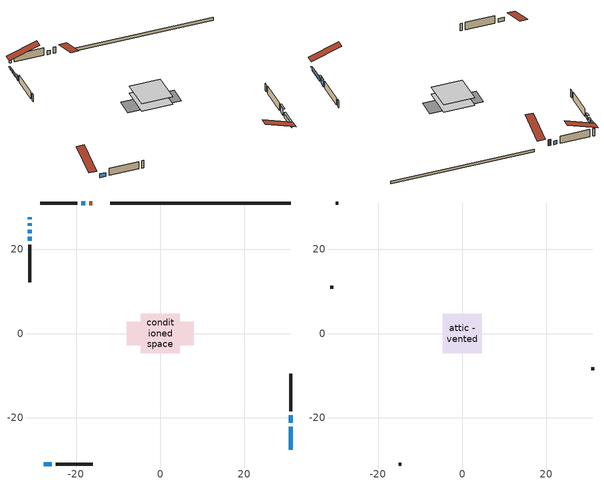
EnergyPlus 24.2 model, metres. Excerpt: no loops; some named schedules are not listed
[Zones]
conditioned space
 floor adiabatic (Floor2 construction): -4.69,-4.69 -4.69,4.69 4.69,4.69 4.69,-4.69 z0.91
 floor adiabatic (AdiabaticFloorConstruction): -4.69,-4.69 -4.69,4.69 4.69,4.69 4.69,-4.69 z0.91
 floor foundation (Slab1 construction): -7.99,-2.76 -7.99,2.76 7.99,2.76 7.99,-2.76 z0
 wall outside (AdiabaticWallConstruction 1): -16.19,31.05 -16.89,31.05 z0.91:2.94
 wall outside (AdiabaticWallConstruction): -31.05,27.71 -31.05,27.18 z0.91:1.8; -27.71,-31.05 -25.82,-31.05 / -17.82,31.05 -18.78,31.05 z0.91:2.13; -31.05,26.25 -31.05,25.61 / -31.05,24.69 -31.05,23.9 z0.91:1.88; -31.05,22.97 -31.05,22.03 / 31.05,-27.71 31.05,-22.15 z0.91:2.15; 31.05,-21.22 31.05,-19.42 z0.91:2.99
 wall outside (Wall1 construction): -19.7,31.05 -28.56,31.05 / -24.89,-31.05 -16.04,-31.05 / -31.05,21.1 -31.05,12.25 / 31.05,-18.49 31.05,-9.63 z0.91:3.35
 wall foundation (FoundationWall1 construction): 31.05,31.05 -11.93,31.05 z0:0.91
 window (WindowConstruction 7): -31.05,27.71 -31.05,27.18 z0.91:1.8
 window (WindowConstruction 6): -27.71,-31.05 -25.82,-31.05 z0.91:2.13
 window (WindowConstruction): -31.05,26.25 -31.05,25.62 z0.91:1.88
 window (WindowConstruction 1): -31.05,24.69 -31.05,23.9 z0.91:1.88
 window (WindowConstruction 2): -31.05,22.97 -31.05,22.03 z0.91:2.15
 window (WindowConstruction 3): -17.82,31.05 -18.78,31.05 z0.91:2.13
 window (WindowConstruction 4): 31.05,-27.71 31.05,-22.15 z0.91:2.15
 window (WindowConstruction 5): 31.05,-21.22 31.05,-19.42 z0.91:2.99
 door (Door): -16.19,31.05 -16.89,31.05 z0.91:2.94
 ceiling adiabatic (AdiabaticFloorConstruction): 4.69,-4.69 4.69,4.69 -4.69,4.69 -4.69,-4.69 z0.91
attic - vented
 floor to conditioned space (Floor1 construction Reversed): -4.69,-4.69 -4.69,4.69 4.69,4.69 4.69,-4.69 z3.35
 wall outside (Wall2 construction): -29.49,31.05 -30.12,31.05 / -15.11,-31.05 -14.48,-31.05 / -31.05,11.32 -31.05,10.69 / 31.05,-8.71 31.05,-8.07 z0.91:3.35
 roof outside (Roof1 construction): -15.27,31.05,3.35 -15.27,21.91,6.4 -12.86,21.91,6.4 -12.86,31.05,3.35; -28.64,-31.05,3.35 -28.64,-21.91,6.4 -31.05,-21.91,6.4 -31.05,-31.05,3.35; -31.05,28.64,3.35 -21.91,28.64,6.4 -21.91,31.05,6.4 -31.05,31.05,3.35; 31.05,-28.64,3.35 21.91,-28.64,6.4 21.91,-31.05,6.4 31.05,-31.05,3.35
shading: -31.05,27.03 -31.05,27.86 -31.51,27.86 -31.51,27.03 z1.95; -31.05,25.47 -31.05,26.4 -31.51,26.4 -31.51,25.47 z2.03; -31.05,23.75 -31.05,24.84 -31.51,24.84 -31.51,23.75 z2.03; -31.05,21.88 -31.05,23.12 -31.51,23.12 -31.51,21.88 z2.3; 31.05,-22 31.05,-27.86 31.51,-27.86 31.51,-22 z2.3; 31.05,-19.12 31.05,-21.52 31.51,-21.52 31.51,-19.12 z3.29
[Building]
Building 1: Terrain=Suburbs
[Site:Location]
Charlottetown AP_PE: Latitude {deg}=46.29; Longitude {deg}=-63.12; Time Zone {hr}=-4; Elevation {m}=48; Keep Site Location Information=Yes
[Site:GroundTemperature:Shallow]
1.81207, -0.126142, -0.281361, 0.638419, 4.33082, 8.00603, 11.1922, 13.2106, 13.3821, 11.7405, 8.63552, 5.07305
[Site:WaterMainsTemperature]
Calculation Method=Schedule; Temperature Schedule=mains temperature schedule
[Material] Roughness=Rough; Thermal Absorptance=0.9
Name | Thickness {m} | Conductivity {W/m-K} | Density {kg/m3} | Specific Heat {J/kg-K} | Solar Absorptance | Visible Absorptance
asphalt or fiberglass shingles | 0.00635 | 0.162714 | 1121.4 | 1465.45 | 0.4 | 0.4
ceiling loosefill ins | 0.169333 | 0.0480833 | 16.02 | 1046.75 | 0.7 | 0.7
ceiling stud and cavity | 0.1397 | 0.0945616 | 65.682 | 1177.47 | 0.7 | 0.7
concrete 4.0 in. | 0.1016 | 1.803125 | 2242.8 | 837.4 | 0.7 | 0.7
concrete 8.0 in. | 0.2032 | 1.803125 | 2242.8 | 837.4 | 0.7 | 0.7
door material | 0.04445 | 0.0451087 | 512.64 | 1214.23 | 0.7 | 0.7
exterior vertical ins | 0.00139922 | 0.029427 | 32.04 | 1214.23 | 0.7 | 0.7
floor covering | 0.0127 | 9.015625 | 54.468 | 1339.84 | 0.6 | 0.6
floor covering 1 | 0.0127 | 0.0433444 | 54.468 | 1339.84 | 0.6 | 0.6
floor rigid ins; wall rigid ins 1 | 0.512978 | 0.029427 | 32.04 | 1214.23 | 0.7 | 0.7
floor stud and cavity | 0.0889 | 0.621767 | 50.32683 | 1063.81 | 0.7 | 0.7
floor stud and cavity 1 | 0.1397 | 1.75129 | 37.0049 | 1207.88 | 0.7 | 0.7
furniture material conditioned space 1 | 0.1524 | 0.115458 | 640.8 | 1214.23 | 0.6 | 0.6
gypsum board | 0.0127 | 0.160291 | 801 | 837.4 | 0.6 | 0.6
gypsum board 1 | 0.0127 | 0.160291 | 801 | 837.4 | 0.7 | 0.7
osb sheathing 0.5 in. | 0.0127 | 0.115458 | 512.64 | 1214.23 | 0.7 | 0.7
osb sheathing 0.75 in. | 0.01905 | 0.115458 | 512.64 | 1214.23 | 0.7 | 0.7
wall rigid ins | 0.051816 | 0.029427 | 32.04 | 1214.23 | 0.7 | 0.7
wall stud and cavity | 0.1397 | 0.215013 | 139.0536 | 1170.24 | 0.7 | 0.7
wall stud and cavity 1 | 0.0889 | 6.1454 | 50.32683 | 1063.81 | 0.6 | 0.6
wall stud and cavity 2 | 0.0889 | 0.380278 | 52.3479 | 1209.89 | 0.7 | 0.7
wall stud and cavity 3 | 0.0889 | 0.391764 | 83.0341 | 1211.67 | 0.7 | 0.7
wood siding | 0.0254 | 0.102417 | 544.68 | 1172.36 | 0.4 | 0.4
wood siding 1 | 0.00254 | 0.102417 | 544.68 | 1172.36 | 0.4 | 0.4
wood siding 2; wood siding 3 | 0.0254 | 0.102417 | 544.68 | 1172.36 | 0.7 | 0.7
[WindowMaterial:SimpleGlazingSystem]
Name | U-Factor {W/m2-K} | Solar Heat Gain Coefficient
WindowMaterial | 2.17013 | 0.44
WindowMaterial 1 | 2.13947 | 0.47
WindowMaterial 2 | 2.07474 | 0.51
WindowMaterial 3 | 1.99127 | 0.56
WindowMaterial 4 | 2.21385 | 0.56
WindowMaterial 5 | 2.21328 | 0.41
[Construction]
AdiabaticFloorConstruction: floor stud and cavity 1, floor rigid ins, osb sheathing 0.75 in., floor covering 1
AdiabaticWallConstruction: wood siding 2, wall rigid ins 1, wall stud and cavity 2, gypsum board
AdiabaticWallConstruction 1: wood siding 3, wall rigid ins 1, wall stud and cavity 2, gypsum board
Door: door material
Floor1 construction Reversed: gypsum board, ceiling stud and cavity, ceiling loosefill ins
Floor2 construction: floor stud and cavity, floor covering
FoundationWall1 construction: concrete 8.0 in., gypsum board 1
furniture construction conditioned space 1: furniture material conditioned space 1
PartitionWallConstruction: gypsum board, wall stud and cavity 3, gypsum board
Roof1 construction: asphalt or fiberglass shingles
Slab1 construction: concrete 4.0 in.
Wall1 construction: wood siding, wall rigid ins, osb sheathing 0.5 in., wall stud and cavity, gypsum board
Wall2 construction: wood siding 1, wall stud and cavity 1
WindowConstruction: WindowMaterial
WindowConstruction 1: WindowMaterial 1
WindowConstruction 2; WindowConstruction 3: WindowMaterial 2
WindowConstruction 4; WindowConstruction 6: WindowMaterial 3
WindowConstruction 5: WindowMaterial 4
WindowConstruction 7: WindowMaterial 5
[Zone] Multiplier=1; Part of Total Floor Area=Yes
Name | Volume {m3}
attic - vented | 43.5974
conditioned space | 214.9
[Space]
Name | Zone | Volume {m3}
attic - vented 1 | attic - vented | 43.5974
conditioned space 1 | conditioned space | 214.9
[ZoneInfiltration:EffectiveLeakageArea]
infil attic - vented 1: Zone or Space=attic - vented 1; Schedule=Always On Discrete; Effective Air Leakage Area {cm2}=3156.54; Stack Coefficient=0.000381496; Wind Coefficient=1.31967e-05
[ZoneMixing]
whole house fan mix: Zone or Space=attic - vented; Schedule=Always On Continuous; Design Flow Rate Calculation Method=Flow/Zone; Design Flow Rate {m3/s}=0; Source Zone or Space=conditioned space
[SurfaceProperty:ExposedFoundationPerimeter]
Slab1: Exposed Perimeter Calculation Method=TotalExposedPerimeter; Total Exposed Perimeter {m}=42.977
[InternalMass] Zone or ZoneList=conditioned space; Space or SpaceList=conditioned space 1
Name | Construction | Surface Area {m2}
furniture mass conditioned space 1 | furniture construction conditioned space 1 | 105.736
partition wall mass | PartitionWallConstruction | 176.22
[Lights]
interior lighting: Zone or ZoneList or Space or SpaceList=conditioned space 1; Schedule=interior lighting schedule; Design Level Calculation Method=LightingLevel; Lighting Level {W}=343.2; Return Air Fraction=0; Fraction Radiant=0.6; Fraction Visible=0.2; Fraction Replaceable=1
[People]
occupants: Zone or ZoneList or Space or SpaceList=conditioned space 1; Number of People Schedule=occupants schedule; Number of People Calculation Method=People; Number of People=3; Fraction Radiant=0.314171; Sensible Heat Fraction=0.56303; Activity Level Schedule=occupants activity schedule; Carbon Dioxide Generation Rate {m3/s-W}=0; Enable ASHRAE 55 Comfort Warnings=No; Mean Radiant Temperature Calculation Type=EnclosureAveraged
[ElectricEquipment] Zone or ZoneList or Space or SpaceList=conditioned space 1; Design Level Calculation Method=EquipmentLevel
Name | Schedule | Design Level {W} | Fraction Latent | Fraction Radiant | Fraction Lost
clothes dryer | clothes dryer schedule | 140.772 | 0.015 | 0.081 | 0.85
clothes washer | clothes washer schedule | 32.1985 | 0.03 | 0.162 | 0.7
cooking range | cooking range schedule | 215.147 | 0.08 | 0.432 | 0.2
dishwasher | dishwasher schedule | 66.8632 | 0.3 | 0.18 | 0.4
fridge | fridge schedule | 72.9452 | 0 | 0.6 | 0
mech vent bath fan 0 | mech vent bath fan 0 schedule | 25.1 | 0 | 0 | 1
mech vent house fan | mech vent house fan schedule | 0 | 0 | 0 | 1
mech vent house fan cfis | mech vent house fan cfis schedule | 0 | 0 | 0 | 0
misc plug loads | misc plug loads schedule | 494.7 | 0.045 | 0.513 | 0.1
whole house fan | Always On Discrete | 0 | 0 | 0 | 1
[OtherEquipment] Zone or ZoneList or Space or SpaceList=conditioned space 1; Design Level Calculation Method=EquipmentLevel
Name | Fuel Type | Schedule | Design Level {W} | Fraction Latent | Fraction Radiant | Fraction Lost
clothes dryer 1 | Electricity | clothes dryer schedule | 0 | 0.015 | 0.081 | 0.85
cooking range 1 | Electricity | cooking range schedule | 0 | 0.08 | 0.432 | 0.2
general water use latent | None | general water use schedule | 62.594 | 1 | 0 | 0
general water use sensible | None | general water use schedule | -61.6891 | 0 | 0.6 | 0
mech vent house fan latent load | None | Always On Discrete | 0 | 1 | 0 | 0
mech vent house fan sensible load | None | Always On Discrete | 0 | 0 | 0 | 0
water heater energy adjustment1 | Electricity | Always On Discrete | 0.01 | 0 | 0 | 1
[ZoneInfiltration:DesignFlowRate] Zone or ZoneList or Space or SpaceList=conditioned space 1; Schedule=Always On Discrete; Design Flow Rate Calculation Method=Flow/Zone; Design Flow Rate {m3/s}=0
infil flow; natural vent flow; whole house fan flow
[ZoneControl:Thermostat]
conditioned space Thermostat: Zone or ZoneList=conditioned space; Control Type Schedule=conditioned space Thermostat Schedule; Control 1=conditioned space temperature setpoint; Temperature Difference Between Cutout And Setpoint {deltaC}=0
[ZoneHVAC:Baseboard:Convective:Electric]
electric baseboard: Availability Schedule=Always On Discrete; Heating Design Capacity {W}=11153.7; Efficiency=1
[Zone equipment]
conditioned space: electric baseboard
[Foundation:Kiva]
Foundation Kiva 1: Initial Indoor Air Temperature {C}=21.1111; Wall Height Above Grade {m}=0.910011; Wall Depth Below Slab {m}=0.2032; Custom Block Material Name 1=exterior vertical ins; Custom Block Depth 1 {m}=0.910011; Custom Block X Position 1 {m}=0.2159; Custom Block Z Position 1 {m}=0
[Foundation:Kiva:Settings]
Soil Conductivity {W/m-K}=0.849921; Soil Density {kg/m3}=1842.3; Soil Specific Heat {J/kg-K}=418.7; Ground Solar Absorptivity=0.9; Ground Thermal Absorptivity=0.9; Ground Surface Roughness {m}=0.03; Far-Field Width {m}=40; Deep-Ground Boundary Condition=ZeroFlux; Deep-Ground Depth {m}=40; Minimum Cell Dimension {m}=0.2; Maximum Cell Growth Coefficient=3; Simulation Timestep=Timestep
[Exterior:Lights]
exterior lighting: Schedule=exterior lighting schedule; Design Level {W}=75.6
[EnergyManagementSystem:GlobalVariable]
infil_program_Qfan
infil_program_Qinf
natural_vent_program_Qnv
natural_vent_program_Qwhf
[EnergyManagementSystem:Sensor]
Name | Output:Variable or Output:Meter Index Key | Output:Variable or Output:Meter
airflow_gain | infil flow | Infiltration Sensible Heat Gain Energy
airflow_gain_1 | natural vent flow | Infiltration Sensible Heat Gain Energy
airflow_gain_2 | whole house fan flow | Infiltration Sensible Heat Gain Energy
airflow_loss | infil flow | Infiltration Sensible Heat Loss Energy
airflow_loss_1 | natural vent flow | Infiltration Sensible Heat Loss Energy
airflow_loss_2 | whole house fan flow | Infiltration Sensible Heat Loss Energy
clg_load_cond |  | Cooling:EnergyTransfer:Zone:CONDITIONED SPACE
clg_sp_s; clg_sp_s_1 | cooling setpoint | Schedule Value
clothes_dryer_exhaust_0_sch_s | clothes dryer exhaust 0 schedule | Schedule Value
conditioned_space_clg_unmet_s | conditioned space | Zone Cooling Setpoint Not Met Time
conditioned_space_htg_unmet_s | conditioned space | Zone Heating Setpoint Not Met Time
cool_season | cooling season schedule | Schedule Value
fridge_tin_s; tin_s; tin_s_1 | conditioned space | Zone Mean Air Temperature
htg_load_cond |  | Heating:EnergyTransfer:Zone:CONDITIONED SPACE
htg_sp_s; htg_sp_s_1 | heating setpoint | Schedule Value
ig_ee_conv | clothes dryer | Electric Equipment Convective Heating Energy
ig_ee_conv_2 | cooking range | Electric Equipment Convective Heating Energy
ig_ee_conv_4 | fridge | Electric Equipment Convective Heating Energy
ig_ee_conv_5 | misc plug loads | Electric Equipment Convective Heating Energy
ig_ee_conv_6 | whole house fan | Electric Equipment Convective Heating Energy
ig_ee_rad | clothes dryer | Electric Equipment Radiant Heating Energy
ig_ee_rad_2 | cooking range | Electric Equipment Radiant Heating Energy
ig_ee_rad_4 | fridge | Electric Equipment Radiant Heating Energy
ig_ee_rad_5 | misc plug loads | Electric Equipment Radiant Heating Energy
ig_ee_rad_6 | whole house fan | Electric Equipment Radiant Heating Energy
ig_lgt_conv | interior lighting | Lights Convective Heating Energy
ig_lgt_rad | interior lighting | Lights Radiant Heating Energy
ig_lgt_vis | interior lighting | Lights Visible Radiation Heating Energy
ig_oe_conv | clothes dryer 1 | Other Equipment Convective Heating Energy
ig_oe_conv_1 | cooking range 1 | Other Equipment Convective Heating Energy
ig_oe_conv_2 | general water use latent | Other Equipment Convective Heating Energy
ig_oe_conv_3 | general water use sensible | Other Equipment Convective Heating Energy
ig_oe_conv_4 | water heater energy adjustment1 | Other Equipment Convective Heating Energy
ig_oe_rad | clothes dryer 1 | Other Equipment Radiant Heating Energy
ig_oe_rad_1 | cooking range 1 | Other Equipment Radiant Heating Energy
ig_oe_rad_2 | general water use latent | Other Equipment Radiant Heating Energy
ig_oe_rad_3 | general water use sensible | Other Equipment Radiant Heating Energy
ig_oe_rad_4 | water heater energy adjustment1 | Other Equipment Radiant Heating Energy
ig_ppl_conv | occupants | People Convective Heating Energy
ig_ppl_rad | occupants | People Radiant Heating Energy
im_conv | furniture mass conditioned space 1 | Surface Inside Face Convection Heat Gain Energy
im_conv_1 | partition wall mass | Surface Inside Face Convection Heat Gain Energy
im_ig | furniture mass conditioned space 1 | Surface Inside Face Internal Gains Radiation Heat Gain Energy
im_ig_1 | partition wall mass | Surface Inside Face Internal Gains Radiation Heat Gain Energy
im_lgt | furniture mass conditioned space 1 | Surface Inside Face Lights Radiation Heat Gain Energy
im_lgt_1 | partition wall mass | Surface Inside Face Lights Radiation Heat Gain Energy
im_sol | furniture mass conditioned space 1 | Surface Inside Face Solar Radiation Heat Gain Energy
im_sol_1 | partition wall mass | Surface Inside Face Solar Radiation Heat Gain Energy
im_surf | furniture mass conditioned space 1 | Surface Inside Face Net Surface Thermal Radiation Heat Gain Energy
im_surf_1 | partition wall mass | Surface Inside Face Net Surface Thermal Radiation Heat Gain Energy
mech_vent_bath_fan_0_sch_s | mech vent bath fan 0 schedule | Schedule Value
mv_conv | mech vent bath fan 0 | Electric Equipment Convective Heating Energy
mv_conv_1 | mech vent house fan | Electric Equipment Convective Heating Energy
mv_conv_2 | mech vent house fan cfis | Electric Equipment Convective Heating Energy
mv_conv_3 | mech vent house fan latent load | Other Equipment Convective Heating Energy
mv_conv_4 | mech vent house fan sensible load | Other Equipment Convective Heating Energy
mv_rad | mech vent bath fan 0 | Electric Equipment Radiant Heating Energy
mv_rad_1 | mech vent house fan | Electric Equipment Radiant Heating Energy
mv_rad_2 | mech vent house fan cfis | Electric Equipment Radiant Heating Energy
mv_rad_3 | mech vent house fan latent load | Other Equipment Radiant Heating Energy
mv_rad_4 | mech vent house fan sensible load | Other Equipment Radiant Heating Energy
natural_vent_s | natural vent schedule | Schedule Value
out_pb_s |  | Site Outdoor Air Barometric Pressure
out_wt_s |  | Site Outdoor Air Humidity Ratio
site_vw_s |  | Site Wind Speed
ss_back_out | Window1 | Surface Window Shortwave from Zone Back Out Window Heat Transfer Rate
ss_back_out_1 | Window10 | Surface Window Shortwave from Zone Back Out Window Heat Transfer Rate
ss_back_out_2 | Window2 | Surface Window Shortwave from Zone Back Out Window Heat Transfer Rate
ss_back_out_3 | Window3 | Surface Window Shortwave from Zone Back Out Window Heat Transfer Rate
ss_back_out_4 | Window4 | Surface Window Shortwave from Zone Back Out Window Heat Transfer Rate
ss_back_out_5 | Window5 | Surface Window Shortwave from Zone Back Out Window Heat Transfer Rate
ss_back_out_6 | Window6 | Surface Window Shortwave from Zone Back Out Window Heat Transfer Rate
ss_back_out_7 | Window9 | Surface Window Shortwave from Zone Back Out Window Heat Transfer Rate
ss_conv | Door1 | Surface Inside Face Convection Heat Gain Energy
ss_conv_1 | Window1 | Surface Inside Face Convection Heat Gain Energy
ss_conv_2 | Window10 | Surface Inside Face Convection Heat Gain Energy
ss_conv_3 | Window2 | Surface Inside Face Convection Heat Gain Energy
ss_conv_4 | Window3 | Surface Inside Face Convection Heat Gain Energy
ss_conv_5 | Window4 | Surface Inside Face Convection Heat Gain Energy
ss_conv_6 | Window5 | Surface Inside Face Convection Heat Gain Energy
ss_conv_7 | Window6 | Surface Inside Face Convection Heat Gain Energy
ss_conv_8 | Window9 | Surface Inside Face Convection Heat Gain Energy
ss_ig | Door1 | Surface Inside Face Internal Gains Radiation Heat Gain Energy
ss_ig_1 | Window1 | Surface Inside Face Internal Gains Radiation Heat Gain Energy
ss_ig_2 | Window10 | Surface Inside Face Internal Gains Radiation Heat Gain Energy
ss_ig_3 | Window2 | Surface Inside Face Internal Gains Radiation Heat Gain Energy
ss_ig_4 | Window3 | Surface Inside Face Internal Gains Radiation Heat Gain Energy
ss_ig_5 | Window4 | Surface Inside Face Internal Gains Radiation Heat Gain Energy
ss_ig_6 | Window5 | Surface Inside Face Internal Gains Radiation Heat Gain Energy
ss_ig_7 | Window6 | Surface Inside Face Internal Gains Radiation Heat Gain Energy
ss_ig_8 | Window9 | Surface Inside Face Internal Gains Radiation Heat Gain Energy
ss_lgt | Door1 | Surface Inside Face Lights Radiation Heat Gain Energy
ss_sol | Door1 | Surface Inside Face Solar Radiation Heat Gain Energy
ss_surf | Door1 | Surface Inside Face Net Surface Thermal Radiation Heat Gain Energy
ss_surf_1 | Window1 | Surface Inside Face Net Surface Thermal Radiation Heat Gain Energy
ss_surf_2 | Window10 | Surface Inside Face Net Surface Thermal Radiation Heat Gain Energy
ss_surf_3 | Window2 | Surface Inside Face Net Surface Thermal Radiation Heat Gain Energy
ss_surf_4 | Window3 | Surface Inside Face Net Surface Thermal Radiation Heat Gain Energy
ss_surf_5 | Window4 | Surface Inside Face Net Surface Thermal Radiation Heat Gain Energy
ss_surf_6 | Window5 | Surface Inside Face Net Surface Thermal Radiation Heat Gain Energy
ss_surf_7 | Window6 | Surface Inside Face Net Surface Thermal Radiation Heat Gain Energy
ss_surf_8 | Window9 | Surface Inside Face Net Surface Thermal Radiation Heat Gain Energy
ss_trans_in | Window1 | Surface Window Transmitted Solar Radiation Rate
ss_trans_in_1 | Window10 | Surface Window Transmitted Solar Radiation Rate
ss_trans_in_2 | Window2 | Surface Window Transmitted Solar Radiation Rate
ss_trans_in_3 | Window3 | Surface Window Transmitted Solar Radiation Rate
ss_trans_in_4 | Window4 | Surface Window Transmitted Solar Radiation Rate
ss_trans_in_5 | Window5 | Surface Window Transmitted Solar Radiation Rate
ss_trans_in_6 | Window6 | Surface Window Transmitted Solar Radiation Rate
ss_trans_in_7 | Window9 | Surface Window Transmitted Solar Radiation Rate
ss_trans_out | Window1 | Surface Inside Face Initial Transmitted Diffuse Transmitted Out Window Solar Radiation Rate
ss_trans_out_1 | Window10 | Surface Inside Face Initial Transmitted Diffuse Transmitted Out Window Solar Radiation Rate
ss_trans_out_2 | Window2 | Surface Inside Face Initial Transmitted Diffuse Transmitted Out Window Solar Radiation Rate
ss_trans_out_3 | Window3 | Surface Inside Face Initial Transmitted Diffuse Transmitted Out Window Solar Radiation Rate
ss_trans_out_4 | Window4 | Surface Inside Face Initial Transmitted Diffuse Transmitted Out Window Solar Radiation Rate
ss_trans_out_5 | Window5 | Surface Inside Face Initial Transmitted Diffuse Transmitted Out Window Solar Radiation Rate
ss_trans_out_6 | Window6 | Surface Inside Face Initial Transmitted Diffuse Transmitted Out Window Solar Radiation Rate
ss_trans_out_7 | Window9 | Surface Inside Face Initial Transmitted Diffuse Transmitted Out Window Solar Radiation Rate
s_conv | Floor1 | Surface Inside Face Convection Heat Gain Energy
s_conv_1 | Floor2 | Surface Inside Face Convection Heat Gain Energy
s_conv_2 | FoundationWall1 | Surface Inside Face Convection Heat Gain Energy
s_conv_3 | inferred conditioned ceiling | Surface Inside Face Convection Heat Gain Energy
s_conv_4 | inferred conditioned floor | Surface Inside Face Convection Heat Gain Energy
s_conv_5 | Slab1 | Surface Inside Face Convection Heat Gain Energy
s_conv_6 | Wall1:0 | Surface Inside Face Convection Heat Gain Energy
s_conv_7 | Wall1:180 | Surface Inside Face Convection Heat Gain Energy
s_conv_8 | Wall1:270 | Surface Inside Face Convection Heat Gain Energy
s_conv_9 | Wall1:90 | Surface Inside Face Convection Heat Gain Energy
s_ig | Floor1 | Surface Inside Face Internal Gains Radiation Heat Gain Energy
s_ig_1 | Floor2 | Surface Inside Face Internal Gains Radiation Heat Gain Energy
s_ig_2 | FoundationWall1 | Surface Inside Face Internal Gains Radiation Heat Gain Energy
s_ig_3 | inferred conditioned ceiling | Surface Inside Face Internal Gains Radiation Heat Gain Energy
s_ig_4 | inferred conditioned floor | Surface Inside Face Internal Gains Radiation Heat Gain Energy
s_ig_5 | Slab1 | Surface Inside Face Internal Gains Radiation Heat Gain Energy
s_ig_6 | Wall1:0 | Surface Inside Face Internal Gains Radiation Heat Gain Energy
s_ig_7 | Wall1:180 | Surface Inside Face Internal Gains Radiation Heat Gain Energy
s_ig_8 | Wall1:270 | Surface Inside Face Internal Gains Radiation Heat Gain Energy
s_ig_9 | Wall1:90 | Surface Inside Face Internal Gains Radiation Heat Gain Energy
s_lgt | Floor1 | Surface Inside Face Lights Radiation Heat Gain Energy
s_lgt_1 | Floor2 | Surface Inside Face Lights Radiation Heat Gain Energy
s_lgt_2 | FoundationWall1 | Surface Inside Face Lights Radiation Heat Gain Energy
s_lgt_3 | inferred conditioned ceiling | Surface Inside Face Lights Radiation Heat Gain Energy
s_lgt_4 | inferred conditioned floor | Surface Inside Face Lights Radiation Heat Gain Energy
s_lgt_5 | Slab1 | Surface Inside Face Lights Radiation Heat Gain Energy
s_lgt_6 | Wall1:0 | Surface Inside Face Lights Radiation Heat Gain Energy
s_lgt_7 | Wall1:180 | Surface Inside Face Lights Radiation Heat Gain Energy
s_lgt_8 | Wall1:270 | Surface Inside Face Lights Radiation Heat Gain Energy
s_lgt_9 | Wall1:90 | Surface Inside Face Lights Radiation Heat Gain Energy
s_sol | Floor1 | Surface Inside Face Solar Radiation Heat Gain Energy
s_sol_1 | Floor2 | Surface Inside Face Solar Radiation Heat Gain Energy
s_sol_2 | FoundationWall1 | Surface Inside Face Solar Radiation Heat Gain Energy
s_sol_3 | inferred conditioned ceiling | Surface Inside Face Solar Radiation Heat Gain Energy
s_sol_4 | inferred conditioned floor | Surface Inside Face Solar Radiation Heat Gain Energy
s_sol_5 | Slab1 | Surface Inside Face Solar Radiation Heat Gain Energy
s_sol_6 | Wall1:0 | Surface Inside Face Solar Radiation Heat Gain Energy
s_sol_7 | Wall1:180 | Surface Inside Face Solar Radiation Heat Gain Energy
s_sol_8 | Wall1:270 | Surface Inside Face Solar Radiation Heat Gain Energy
s_sol_9 | Wall1:90 | Surface Inside Face Solar Radiation Heat Gain Energy
s_surf | Floor1 | Surface Inside Face Net Surface Thermal Radiation Heat Gain Energy
s_surf_1 | Floor2 | Surface Inside Face Net Surface Thermal Radiation Heat Gain Energy
s_surf_2 | FoundationWall1 | Surface Inside Face Net Surface Thermal Radiation Heat Gain Energy
s_surf_3 | inferred conditioned ceiling | Surface Inside Face Net Surface Thermal Radiation Heat Gain Energy
s_surf_4 | inferred conditioned floor | Surface Inside Face Net Surface Thermal Radiation Heat Gain Energy
s_surf_5 | Slab1 | Surface Inside Face Net Surface Thermal Radiation Heat Gain Energy
s_surf_6 | Wall1:0 | Surface Inside Face Net Surface Thermal Radiation Heat Gain Energy
s_surf_7 | Wall1:180 | Surface Inside Face Net Surface Thermal Radiation Heat Gain Energy
s_surf_8 | Wall1:270 | Surface Inside Face Net Surface Thermal Radiation Heat Gain Energy
s_surf_9 | Wall1:90 | Surface Inside Face Net Surface Thermal Radiation Heat Gain Energy
tout_s | conditioned space | Zone Outdoor Air Drybulb Temperature
win_s | conditioned space | Zone Air Humidity Ratio
[EnergyManagementSystem:Actuator]
Name | Actuated Component Unique | Actuated Component Type | Actuated Component Control Type
fridge_schedule_act | fridge schedule | Schedule:Constant | Schedule Value
infil_flow_act | infil flow | Zone Infiltration | Air Exchange Flow Rate
mech_vent_house_fan_cfis_act | mech vent house fan cfis | ElectricEquipment | Electricity Rate
mech_vent_house_fan_latent_load_act | mech vent house fan latent load | OtherEquipment | Power Level
mech_vent_house_fan_sensible_load_act | mech vent house fan sensible load | OtherEquipment | Power Level
natural_vent_flow_act | natural vent flow | Zone Infiltration | Air Exchange Flow Rate
water_heater_ec_adj_act | water heater energy adjustment1 | OtherEquipment | Power Level
